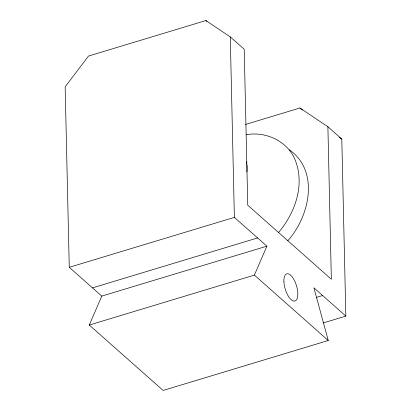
<?xml version="1.0" encoding="UTF-8"?>
<svg xmlns="http://www.w3.org/2000/svg" width="411" height="411" viewBox="0 0 411 411"><rect width="100%" height="100%" fill="white"/><g stroke="black" fill="none" stroke-linecap="round" stroke-linejoin="round"><path stroke-width="0.62" d="M323.128 322.969L345.841 316.1L313.917 287.823L328.25 340.508L163.131 390.45L89.285 325.044L101.769 296.11L266.883 246.168L234.373 217.373L230.278 36.903L205.906 20.55L88.463 56.076L65.159 86.844L69.259 267.32L101.769 296.11M89.285 325.044L254.404 275.103L266.883 246.168M278.53 232.492C294.446 213.746 304.443 186.99 296.182 162.802C289.847 142.324 266.883 130.939 246.395 134.7M287.818 240.718C309.452 216.684 319.897 171.3 289.37 149.784M245.485 124.466L299.953 107.99L327.891 126.737L341.798 139.057L345.841 316.1M69.259 267.32L234.373 217.373M92.48 287.885L257.594 237.943M316.48 297.389L322.62 295.53M339.162 137.289L341.798 139.057M230.278 36.903L244.211 49.243L247.751 205.233L331.353 279.275L327.891 126.737M205.906 20.55L206.872 21.403M299.953 107.99L302.352 110.112M254.404 275.103L328.25 340.508M246.4 161.759A37.899 28.642 -48.5 0 1 246.723 163.48M246.883 164.657A37.899 28.642 -48.5 0 1 246.883 172.014M283.898 281.232A14.21 5.882 73.2 0 0 294.589 301.088A14.21 5.882 73.2 0 0 294.106 279.886A14.21 5.882 73.2 0 0 283.898 281.232"/></g></svg>
